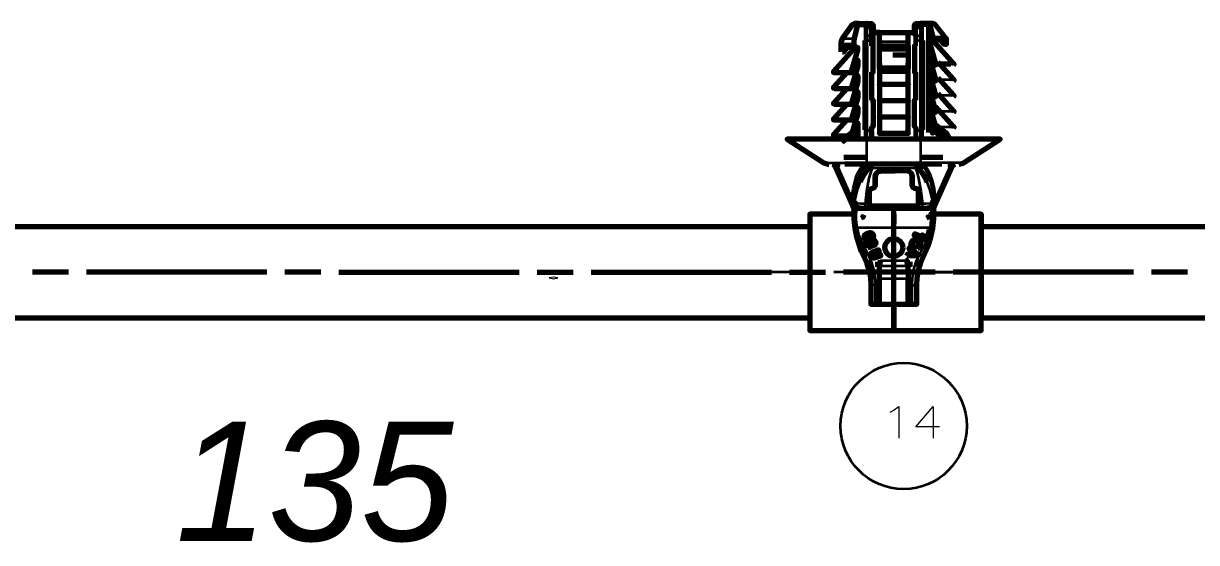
# Model space of a CAD drawing. Extents: x 0 to 174, y 0 to 33.
# Drawn here: x 51.631 to 54.193, y 8.328 to 9.462 of the extents above; entities that cross this region are included whole.
import ezdxf
from ezdxf.enums import TextEntityAlignment as Align

# ---------------------------------------------------------------- set-up
doc = ezdxf.new("R2010")
doc.units = 0
doc.layers.add('PDF2_문자', color=7, linetype='Continuous')
doc.layers.add('PDF2_형상', color=157, linetype='Continuous', true_color=0x405f80)
doc.layers.add('YOLO_TEXT', color=3, linetype='Continuous', true_color=0x008230)
doc.styles.add('OCR_LATIN', font='txt.shx')
doc.styles.add('PDF LucidaHandwriting Italic', font='ariali.ttf')

msp = doc.modelspace()

# ---------------------------------------------------------------- linework, layer by layer
at = {"layer": 'PDF2_형상', "lineweight": 70}
for points in [[(53.4169, 9.3997), (53.4169, 9.4175), (53.4171, 9.4199), (53.4204, 9.4287), (53.4419, 9.4597), (53.446, 9.4618), (53.4462, 9.4618), (53.4483, 9.4618), (53.4549, 9.4618), (53.4579, 9.4618), (53.4642, 9.4618), (53.4679, 9.4618), (53.4711, 9.4618), (53.4732, 9.4618), (53.474, 9.4618), (53.4721, 9.4614), (53.4706, 9.4604), (53.4694, 9.4588), (53.469, 9.4568)], [(53.4404, 9.3546), (53.44, 9.3571), (53.4535, 9.4033), (53.4539, 9.4065), (53.4539, 9.4076), (53.4537, 9.409), (53.4533, 9.4096), (53.4458, 9.4096), (53.4453, 9.4117), (53.4453, 9.4175), (53.4456, 9.4235), (53.4464, 9.4287), (53.4535, 9.4597), (53.4549, 9.4618), (53.4483, 9.4618), (53.4467, 9.4618), (53.446, 9.4618)], [(53.4563, 9.4568), (53.4568, 9.4604), (53.4572, 9.4614), (53.4575, 9.4617), (53.4579, 9.4618)], [(53.474, 9.4618), (53.474, 9.4618)], [(53.4742, 9.4525), (53.474, 9.4617), (53.474, 9.4618), (53.4815, 9.4618)], [(53.4815, 9.4525), (53.4815, 9.4617), (53.4815, 9.4618), (53.4818, 9.4618), (53.4838, 9.4614), (53.4853, 9.4604), (53.4864, 9.4588), (53.4868, 9.4568), (53.4868, 9.4421)], [(53.5006, 9.4126), (53.5635, 9.4126), (53.5635, 9.4133), (53.5635, 9.4151), (53.5635, 9.4224), (53.5635, 9.43), (53.5635, 9.4364), (53.5635, 9.4406), (53.5635, 9.4421), (53.5725, 9.4421), (53.5774, 9.4421), (53.5774, 9.4419), (53.5775, 9.4407), (53.5775, 9.4382), (53.5774, 9.4421), (53.5774, 9.4568), (53.5776, 9.4588), (53.5787, 9.4604), (53.5804, 9.4614), (53.5822, 9.4618), (53.5825, 9.4618), (53.59, 9.4618), (53.59, 9.4617), (53.5899, 9.4525)], [(53.5825, 9.4618), (53.5825, 9.4617), (53.5826, 9.4525)], [(53.6061, 9.4618), (53.5999, 9.4618), (53.5961, 9.4618), (53.5929, 9.4618), (53.5908, 9.4618), (53.59, 9.4618), (53.5919, 9.4614), (53.5935, 9.4604), (53.5946, 9.4588), (53.595, 9.4568)], [(53.59, 9.4618), (53.59, 9.4618)], [(53.6472, 9.4165), (53.6439, 9.4165), (53.6457, 9.4165), (53.6472, 9.4165), (53.6472, 9.4279), (53.6468, 9.4287), (53.6221, 9.46), (53.6182, 9.4618), (53.6181, 9.4618), (53.616, 9.4618), (53.6093, 9.4618), (53.6061, 9.4618), (53.6065, 9.4617), (53.6068, 9.4614), (53.6074, 9.4604), (53.6076, 9.4588), (53.6078, 9.4568), (53.6078, 9.2239)], [(53.6432, 9.4287), (53.6418, 9.4287), (53.6376, 9.4287), (53.6188, 9.4287), (53.6106, 9.46), (53.6093, 9.4618), (53.6158, 9.4618), (53.6176, 9.4618), (53.6182, 9.4618)], [(53.5635, 9.4126), (53.5635, 9.4097), (53.5635, 9.4067), (53.5635, 9.4058), (53.5635, 9.4057), (53.5635, 9.4056), (53.5635, 9.4026), (53.5635, 9.3946), (53.5635, 9.3819), (53.5635, 9.3662), (53.5635, 9.3644), (53.5635, 9.3635), (53.5635, 9.3632), (53.5635, 9.3643), (53.5006, 9.3643), (53.5006, 9.3635), (53.5006, 9.3632), (53.5006, 9.3644), (53.5006, 9.3662), (53.5006, 9.3819), (53.5006, 9.3946), (53.5006, 9.4026), (53.5006, 9.4056), (53.5006, 9.4067), (53.5006, 9.4097), (53.5006, 9.4117), (53.5006, 9.4126), (53.5006, 9.4151), (53.5006, 9.4224), (53.5006, 9.43), (53.5006, 9.4364), (53.5006, 9.4406), (53.5006, 9.4417), (53.5006, 9.4419), (53.5006, 9.4421), (53.4915, 9.4421), (53.4867, 9.4421), (53.4867, 9.4419), (53.4867, 9.4407), (53.4865, 9.4382), (53.4865, 9.4126)], [(53.4865, 9.4382), (53.4867, 9.4407), (53.4867, 9.4419), (53.4867, 9.4421)], [(53.5006, 9.4421), (53.5635, 9.4421)], [(53.4435, 9.4065), (53.4422, 9.4033), (53.4006, 9.3571), (53.4007, 9.3549), (53.4017, 9.3546), (53.4024, 9.3546), (53.4043, 9.3546), (53.4121, 9.3546), (53.4244, 9.3546), (53.4404, 9.3546), (53.4422, 9.3546), (53.4424, 9.3546), (53.4425, 9.3546), (53.4426, 9.355), (53.4524, 9.3817), (53.4526, 9.3824), (53.4528, 9.3825), (53.4529, 9.3825), (53.4531, 9.3825), (53.4533, 9.3822), (53.4537, 9.3811), (53.4539, 9.3796), (53.4539, 9.3751), (53.4536, 9.3706), (53.4529, 9.3665), (53.44, 9.3225), (53.4404, 9.32)], [(53.4203, 9.3997), (53.4217, 9.3997), (53.4222, 9.3997), (53.4229, 9.4), (53.4235, 9.4004), (53.4267, 9.4047), (53.4288, 9.4076)], [(53.4458, 9.4096), (53.4339, 9.4096), (53.425, 9.4096), (53.4236, 9.4099)], [(53.4435, 9.4076), (53.4415, 9.4096)], [(53.4694, 9.2294), (53.4694, 9.4247)], [(53.4743, 9.4126), (53.4708, 9.4126), (53.4708, 9.3551), (53.4743, 9.3551)], [(53.4814, 9.3551), (53.4868, 9.3551), (53.4868, 9.4126), (53.4814, 9.4126)], [(53.5635, 9.4056), (53.5006, 9.4056)], [(53.5826, 9.4126), (53.5772, 9.4126), (53.5772, 9.3551), (53.5826, 9.3551)], [(53.5897, 9.3551), (53.5932, 9.3551), (53.5932, 9.4126), (53.5897, 9.4126)], [(53.5947, 9.4247), (53.5947, 9.2294)], [(53.624, 9.3737), (53.6106, 9.42), (53.6101, 9.4233), (53.6101, 9.4244), (53.6108, 9.4264), (53.6183, 9.4264), (53.6306, 9.4264), (53.6396, 9.4264), (53.6407, 9.4265), (53.6425, 9.4219), (53.6435, 9.4249), (53.6439, 9.4279), (53.6407, 9.4265)], [(53.6188, 9.4287), (53.6188, 9.4274), (53.6183, 9.4264)], [(53.6226, 9.4264), (53.6206, 9.4244)], [(53.6624, 9.3712), (53.6639, 9.3728), (53.6635, 9.3737), (53.6219, 9.42), (53.6207, 9.4233)], [(53.6439, 9.4165), (53.6436, 9.4165), (53.6433, 9.4165), (53.6425, 9.4165), (53.6418, 9.4165), (53.6411, 9.4167), (53.6406, 9.4171), (53.6374, 9.4214), (53.6396, 9.4214), (53.6396, 9.4264)], [(53.5635, 9.3926), (53.5301, 9.3926)], [(53.6101, 9.2246), (53.6101, 9.2585), (53.6103, 9.2601), (53.6107, 9.2611), (53.611, 9.2614), (53.6111, 9.2614), (53.6113, 9.2614), (53.6114, 9.2612), (53.6118, 9.2607), (53.6214, 9.2339), (53.6215, 9.2336), (53.6217, 9.2335), (53.6218, 9.2335), (53.6237, 9.2335), (53.6242, 9.2343), (53.624, 9.236), (53.6113, 9.28), (53.6104, 9.2839), (53.6101, 9.2886), (53.6101, 9.2929), (53.6103, 9.2946), (53.6107, 9.2957), (53.611, 9.2958), (53.6111, 9.2958), (53.6113, 9.2958), (53.6114, 9.2957), (53.6118, 9.2951), (53.6214, 9.2685), (53.6215, 9.2681), (53.6217, 9.2679), (53.6218, 9.2679), (53.6237, 9.2679), (53.6242, 9.2687), (53.624, 9.2704), (53.6113, 9.3144), (53.6104, 9.3183), (53.6101, 9.3231), (53.6101, 9.3274), (53.6103, 9.329), (53.6107, 9.3301), (53.611, 9.3303), (53.6111, 9.3303), (53.6113, 9.3303), (53.6114, 9.3301), (53.6118, 9.3296), (53.6214, 9.3029), (53.6215, 9.3025), (53.6217, 9.3024), (53.6218, 9.3024), (53.6237, 9.3024), (53.6242, 9.3032), (53.624, 9.3049), (53.6113, 9.3489), (53.6104, 9.3528), (53.6101, 9.3575), (53.6101, 9.3618), (53.6103, 9.3635), (53.6107, 9.3646), (53.611, 9.3647), (53.6111, 9.3647), (53.6113, 9.3647), (53.6114, 9.3646), (53.6118, 9.364), (53.6214, 9.3374), (53.6215, 9.3369), (53.6217, 9.3368), (53.6218, 9.3368), (53.6237, 9.3368), (53.6242, 9.3376), (53.624, 9.3393), (53.6113, 9.3833), (53.6104, 9.3872), (53.6101, 9.3919), (53.6101, 9.3963), (53.6103, 9.3979), (53.6107, 9.399), (53.611, 9.3992), (53.6111, 9.3992), (53.6113, 9.3992), (53.6114, 9.399), (53.6118, 9.3985), (53.6214, 9.3718), (53.6215, 9.3714), (53.6217, 9.3712), (53.6218, 9.3712), (53.6237, 9.3712), (53.6242, 9.3721), (53.624, 9.3737), (53.651, 9.3737), (53.6569, 9.3737)], [(53.4293, 9.3546), (53.4006, 9.3225), (53.4007, 9.3204), (53.4017, 9.3201)], [(53.5006, 9.375), (53.5006, 9.3701), (53.5006, 9.3672), (53.5006, 9.3592), (53.5006, 9.3465), (53.5006, 9.3308), (53.5006, 9.329), (53.5006, 9.3278), (53.5006, 9.3281), (53.5006, 9.3289), (53.5635, 9.3289), (53.5635, 9.3278), (53.5635, 9.3281), (53.5635, 9.329), (53.5635, 9.3308), (53.5635, 9.3465), (53.5635, 9.3592), (53.5635, 9.3672), (53.5635, 9.3701), (53.5635, 9.3703), (53.5635, 9.3706), (53.5635, 9.3715), (53.5635, 9.375)], [(53.5006, 9.3632), (53.5006, 9.3631), (53.5006, 9.3632)], [(53.5635, 9.3572), (53.5006, 9.3572)], [(53.5635, 9.3632), (53.5635, 9.3631), (53.5635, 9.3632)], [(53.6624, 9.3368), (53.6639, 9.3383), (53.6635, 9.3393), (53.6292, 9.3775)], [(53.4017, 9.32), (53.4024, 9.32), (53.4043, 9.32), (53.4121, 9.32), (53.4244, 9.32), (53.4404, 9.32), (53.4422, 9.32), (53.4424, 9.3201), (53.4425, 9.3201), (53.4426, 9.3206), (53.4524, 9.3472), (53.4526, 9.3479), (53.4528, 9.3481), (53.4529, 9.3481), (53.4531, 9.3481), (53.4533, 9.3478), (53.4537, 9.3467), (53.4539, 9.3451), (53.4539, 9.3407), (53.4536, 9.3361), (53.4529, 9.3321), (53.44, 9.2881), (53.4404, 9.2856)], [(53.5006, 9.3396), (53.5006, 9.3346), (53.5006, 9.3318), (53.5006, 9.3236), (53.5006, 9.3111), (53.5006, 9.2953), (53.5006, 9.2936), (53.5006, 9.2924), (53.5006, 9.2926), (53.5006, 9.2935), (53.5635, 9.2935), (53.5635, 9.2924), (53.5635, 9.2926), (53.5635, 9.2936), (53.5635, 9.2953), (53.5635, 9.3111), (53.5635, 9.3237), (53.5635, 9.3318), (53.5635, 9.3346), (53.5635, 9.3347), (53.5635, 9.3349), (53.5635, 9.3351), (53.5635, 9.3361), (53.5635, 9.3396)], [(53.5006, 9.3278), (53.5006, 9.3276), (53.5006, 9.3278)], [(53.5635, 9.3278), (53.5635, 9.3276), (53.5635, 9.3278)], [(53.6624, 9.3024), (53.6639, 9.3039), (53.6635, 9.3049), (53.6292, 9.3431)], [(53.4293, 9.32), (53.4006, 9.2881), (53.4007, 9.286), (53.4017, 9.2857)], [(53.4017, 9.2856), (53.4024, 9.2856), (53.4043, 9.2856), (53.4121, 9.2856), (53.4244, 9.2856), (53.4404, 9.2856), (53.4422, 9.2856), (53.4424, 9.2857), (53.4425, 9.2857), (53.4426, 9.2861), (53.4524, 9.3128), (53.4526, 9.3133), (53.4528, 9.3136), (53.4529, 9.3136), (53.4531, 9.3136), (53.4533, 9.3133), (53.4537, 9.3122), (53.4539, 9.3107), (53.4539, 9.3062), (53.4536, 9.3017), (53.4529, 9.2976), (53.44, 9.2536), (53.4404, 9.2511)], [(53.5006, 9.3042), (53.5006, 9.2992), (53.5006, 9.2964), (53.5006, 9.2882), (53.5006, 9.2757), (53.5006, 9.2599), (53.5006, 9.2582), (53.5006, 9.2569), (53.5006, 9.2572), (53.5006, 9.2581), (53.5635, 9.2581), (53.5635, 9.2569), (53.5635, 9.2572), (53.5635, 9.2582), (53.5635, 9.2599), (53.5635, 9.2757), (53.5635, 9.2882), (53.5635, 9.2964), (53.5635, 9.2992), (53.5635, 9.2993), (53.5635, 9.2997), (53.5635, 9.3007), (53.5635, 9.3042)], [(53.6624, 9.2679), (53.6639, 9.2694), (53.6635, 9.2704), (53.6292, 9.3086)], [(53.4293, 9.2856), (53.4006, 9.2536), (53.4007, 9.2515), (53.4017, 9.2513)], [(53.4017, 9.2511), (53.4024, 9.2511), (53.4043, 9.2511), (53.4121, 9.2511), (53.4244, 9.2511), (53.4404, 9.2511), (53.4422, 9.2511), (53.4424, 9.2513), (53.4425, 9.2513), (53.4426, 9.2517), (53.4524, 9.2783), (53.4526, 9.2789), (53.4528, 9.279), (53.4529, 9.2792), (53.4531, 9.2792), (53.4533, 9.2789), (53.4537, 9.2778), (53.4539, 9.2763), (53.4539, 9.2718), (53.4536, 9.2672), (53.4529, 9.2632), (53.44, 9.2192), (53.4404, 9.2167)], [(53.4743, 9.2369), (53.4708, 9.2369), (53.4708, 9.2944), (53.4743, 9.2944)], [(53.4814, 9.2944), (53.4868, 9.2944), (53.4868, 9.2369), (53.4814, 9.2369)], [(53.5006, 9.2924), (53.5006, 9.2922), (53.5006, 9.2924)], [(53.5635, 9.2924), (53.5635, 9.2922), (53.5635, 9.2924)], [(53.5826, 9.2369), (53.5772, 9.2369), (53.5772, 9.2944), (53.5826, 9.2944)], [(53.5897, 9.2369), (53.5932, 9.2369), (53.5932, 9.2944), (53.5897, 9.2944)], [(53.6624, 9.2335), (53.6639, 9.235), (53.6635, 9.236), (53.6239, 9.28)], [(53.4293, 9.2511), (53.4006, 9.2192), (53.4007, 9.2171), (53.4017, 9.2167), (53.4024, 9.2167), (53.4043, 9.2167), (53.4121, 9.2167), (53.4244, 9.2167), (53.4404, 9.2167), (53.4422, 9.2167), (53.4424, 9.2167), (53.4425, 9.2168), (53.4426, 9.2172), (53.4524, 9.2439), (53.4526, 9.2444), (53.4528, 9.2446), (53.4529, 9.2447), (53.4531, 9.2447), (53.4533, 9.2444), (53.4537, 9.2433), (53.4539, 9.2417), (53.4539, 9.2094)], [(53.5006, 9.2687), (53.5006, 9.2637), (53.5006, 9.261), (53.5006, 9.2528), (53.5006, 9.2401), (53.5006, 9.2244), (53.5006, 9.2226), (53.5006, 9.2215), (53.5006, 9.2218), (53.5006, 9.2226), (53.5635, 9.2226), (53.5635, 9.2215), (53.5635, 9.2218), (53.5635, 9.2228), (53.5635, 9.2244), (53.5635, 9.2403), (53.5635, 9.2528), (53.5635, 9.261), (53.5635, 9.2637), (53.5635, 9.2639), (53.5635, 9.2642), (53.5635, 9.2653), (53.5635, 9.2687)], [(53.5006, 9.2569), (53.5006, 9.2568), (53.5006, 9.2569)], [(53.5635, 9.2569), (53.5635, 9.2568), (53.5635, 9.2569)], [(53.444, 9.2269), (53.4158, 9.2058)], [(53.4485, 9.2265), (53.4485, 9.2203), (53.4486, 9.2188), (53.4486, 9.215), (53.4485, 9.2138)], [(53.6169, 9.2225), (53.6156, 9.2303), (53.6182, 9.2307), (53.6218, 9.2249), (53.6197, 9.2254), (53.6178, 9.2244), (53.6169, 9.2225), (53.6175, 9.224), (53.6186, 9.2251), (53.6203, 9.2254), (53.6218, 9.2247), (53.6218, 9.2249), (53.6357, 9.2139), (53.6383, 9.2107), (53.6392, 9.2093)], [(53.6176, 9.2242), (53.6194, 9.2256), (53.6211, 9.2258)], [(53.6524, 9.2138), (53.6496, 9.2189), (53.6426, 9.2151), (53.6496, 9.2189), (53.6457, 9.2236), (53.621, 9.2429)], [(53.6739, 9.1547), (53.6832, 9.1571), (53.6844, 9.1578), (53.7646, 9.2089), (53.5911, 9.2089), (53.4729, 9.2089), (53.3503, 9.2089), (53.3126, 9.2089), (53.3028, 9.2089), (53.301, 9.2089), (53.2994, 9.2089), (53.3796, 9.1578), (53.3886, 9.1547), (53.3901, 9.1547)], [(53.4424, 9.2085), (53.4458, 9.2142), (53.4485, 9.2138), (53.4471, 9.2061)], [(53.5006, 9.2215), (53.5006, 9.2214), (53.5006, 9.2215)], [(53.5635, 9.2215), (53.5635, 9.2214), (53.5635, 9.2215)], [(53.6408, 9.2174), (53.6457, 9.2236)], [(53.6454, 9.2101), (53.6524, 9.2138), (53.6536, 9.2104), (53.654, 9.2068)], [(53.3982, 9.1547), (53.4008, 9.1539), (53.4026, 9.1518), (53.4089, 9.1499), (53.4089, 9.1547), (53.4089, 9.1499), (53.4026, 9.1518), (53.4442, 9.0585), (53.4406, 9.0786)], [(53.4729, 9.1694), (53.4232, 9.1694)], [(53.6374, 9.1547), (53.6228, 9.1547), (53.5911, 9.1547), (53.4729, 9.1547), (53.4413, 9.1547), (53.4249, 9.1547)], [(53.639, 9.1694), (53.5911, 9.1694)], [(53.5976, 9.1464), (53.5964, 9.149), (53.5967, 9.1518), (53.5985, 9.1539), (53.6011, 9.1547)], [(53.6196, 9.0569), (53.6199, 9.0585), (53.6614, 9.1518), (53.6551, 9.1499), (53.6614, 9.1518), (53.6632, 9.1539), (53.666, 9.1547)], [(53.6551, 9.1547), (53.6551, 9.154), (53.6551, 9.1499)], [(53.4592, 9.1158), (53.4658, 9.1296), (53.4717, 9.1385), (53.4787, 9.1458)], [(53.4915, 9.1275), (53.4928, 9.1328), (53.4915, 9.1275), (53.4915, 9.1274), (53.4914, 9.1079), (53.491, 9.1056)], [(53.4914, 9.1079), (53.4915, 9.1274)], [(53.4928, 9.1328), (53.4946, 9.1357), (53.4987, 9.1387), (53.5043, 9.14), (53.529, 9.14)], [(53.5712, 9.1328), (53.5725, 9.1275), (53.5712, 9.1328), (53.5694, 9.1357), (53.5654, 9.1387), (53.5599, 9.14), (53.535, 9.14), (53.529, 9.14), (53.535, 9.14)], [(53.5725, 9.1274), (53.5726, 9.1079), (53.5725, 9.1274), (53.5725, 9.1275)], [(53.6051, 9.1154), (53.5996, 9.1271), (53.5939, 9.1364), (53.5899, 9.1414), (53.5853, 9.1458)], [(53.4803, 9.1001), (53.4833, 9.1015), (53.4839, 9.1015), (53.4842, 9.1015), (53.4844, 9.1017), (53.4851, 9.1017), (53.4887, 9.1028), (53.491, 9.1056), (53.4886, 9.1026), (53.4851, 9.1017), (53.4844, 9.1017), (53.4803, 9.1001), (53.4796, 9.0993)], [(53.4851, 9.1017), (53.4851, 9.1017)], [(53.5739, 9.1042), (53.5767, 9.1021), (53.5786, 9.1017), (53.5749, 9.1032), (53.5739, 9.1042), (53.5726, 9.1079)], [(53.5844, 9.0993), (53.586, 9.0954), (53.5844, 9.0993), (53.5824, 9.101), (53.5797, 9.1017), (53.5789, 9.1017), (53.5786, 9.1017)], [(53.4406, 9.0814), (53.4422, 9.0789), (53.4424, 9.0786), (53.4442, 9.0719), (53.4446, 9.0649), (53.4446, 9.064), (53.4446, 9.0629), (53.4446, 9.0603), (53.4446, 9.0558), (53.4446, 9.0537), (53.4446, 9.0544), (53.4462, 9.0572), (53.4496, 9.0585)], [(53.4446, 9.0629), (53.4446, 9.0633), (53.4454, 9.065), (53.4468, 9.0661), (53.4485, 9.0667), (53.4471, 9.0708), (53.4467, 9.0744), (53.4467, 9.0746)], [(53.586, 9.0954), (53.586, 9.0685), (53.586, 9.0683), (53.586, 9.0685), (53.586, 9.0953)], [(53.6146, 9.0585), (53.6176, 9.0575), (53.6192, 9.0556), (53.6196, 9.0537), (53.6196, 9.0603), (53.6196, 9.0629), (53.6196, 9.0631), (53.6196, 9.0633), (53.6196, 9.0642), (53.6196, 9.0649), (53.6199, 9.0719), (53.6217, 9.0786), (53.6218, 9.0789), (53.6235, 9.0814)], [(53.6174, 9.0746), (53.6174, 9.0744), (53.6169, 9.0708), (53.6156, 9.0667), (53.6183, 9.0653), (53.6194, 9.0633), (53.6196, 9.0629)], [(53.6199, 9.0585), (53.6235, 9.0786)], [(53.4446, 9.0456), (53.3489, 9.0456), (53.3489, 8.7914), (53.5321, 8.7914), (53.7229, 8.7914), (53.7228, 8.899), (53.7228, 9.0096), (53.7229, 9.04), (53.7229, 9.0447), (53.7229, 9.0454), (53.7229, 9.0456), (53.7229, 9.0454), (53.7229, 9.0451), (53.7229, 9.0431), (53.7231, 9.0179)], [(53.4446, 9.0569), (53.4442, 9.0585)], [(53.4446, 9.0558), (53.446, 9.0592), (53.4489, 9.0606), (53.4496, 9.0606)], [(53.4446, 9.0537), (53.4446, 9.0454), (53.4449, 9.0347), (53.4469, 9.0146), (53.4507, 8.9958), (53.4563, 8.9775), (53.4611, 8.9649), (53.4669, 8.9526), (53.4735, 8.9378), (53.4782, 8.9222), (53.4811, 8.9061), (53.4821, 8.89), (53.4821, 8.8486), (53.4921, 8.8486), (53.4983, 8.8486), (53.5008, 8.8486), (53.5033, 8.8486), (53.5608, 8.8486), (53.5633, 8.8486), (53.5658, 8.8486), (53.5721, 8.8486), (53.5821, 8.8486), (53.5821, 8.89), (53.5831, 8.9061), (53.5858, 8.9222), (53.5906, 8.9378), (53.5971, 8.9526), (53.6067, 8.9742), (53.6124, 8.9919), (53.6172, 9.0146), (53.6193, 9.0347), (53.6196, 9.0454), (53.6196, 9.0537)], [(53.4446, 9.0517), (53.4454, 9.0486), (53.4476, 9.0463), (53.4508, 9.0454)], [(53.4496, 9.0583), (53.6146, 9.0583)], [(53.4781, 9.0683), (53.4785, 9.0663), (53.4797, 9.0646), (53.4831, 9.0635), (53.5161, 9.0635), (53.5272, 9.0635), (53.5712, 9.0635), (53.5811, 9.0635)], [(53.5844, 9.0649), (53.5811, 9.0635), (53.5844, 9.0649), (53.5856, 9.0664), (53.586, 9.0683)], [(53.586, 9.0685), (53.586, 9.0685)], [(53.6133, 9.045), (53.6133, 9.0454), (53.6164, 9.0463), (53.6188, 9.0486), (53.6196, 9.0517)], [(53.6196, 9.0603), (53.6192, 9.0619), (53.6181, 9.0635), (53.6164, 9.0644), (53.6146, 9.0647)], [(53.6146, 9.049), (53.6181, 9.0481), (53.6192, 9.0468), (53.6196, 9.0454)], [(53.7229, 9.0456), (53.6196, 9.0456)], [(53.461, 9.0372), (53.4644, 9.0385), (53.4661, 9.0404), (53.4671, 9.0438)], [(53.6035, 9.0372), (53.6069, 9.0385), (53.6086, 9.0404), (53.6096, 9.0438)], [(53.3489, 9.0179), (51.1207, 9.0179)], [(53.6028, 8.9825), (53.6071, 8.9972), (53.6103, 9.0122)], [(55.6481, 9.0179), (53.7229, 9.0179), (53.7229, 9.0175), (53.7229, 9.0137), (53.7228, 8.9956), (53.7228, 8.9285), (53.7229, 8.8194), (53.7229, 8.8189), (55.6481, 8.8189)], [(53.4607, 8.9846), (53.466, 8.9701), (53.4725, 8.9562)], [(53.4772, 8.9458), (53.4794, 8.9301), (53.4818, 8.9036), (53.4814, 8.9032), (53.4814, 8.9029), (53.4819, 8.9031), (53.4876, 8.9036)], [(53.5846, 8.9301), (53.5869, 8.9458)], [(53.4971, 8.9301), (53.4971, 8.9414)], [(53.5008, 8.8486), (53.5008, 8.9181), (53.5011, 8.9275), (53.5015, 8.9322)], [(53.5625, 8.9322), (53.5631, 8.9275), (53.5633, 8.9181), (53.5633, 8.8486)], [(53.5671, 8.9414), (53.5671, 8.9301)], [(53.5824, 8.9036), (53.5826, 8.9032), (53.5826, 8.9029)], [(53.5319, 8.8486), (53.5319, 8.8065), (53.5319, 8.7953), (53.5321, 8.7914), (53.5321, 8.8486)], [(51.1207, 8.8189), (53.3489, 8.8189)], [(53.7229, 8.7914), (53.7229, 8.7918), (53.7229, 8.7932), (53.7229, 8.7985), (53.7231, 8.8189)]]:
    msp.add_lwpolyline(points, dxfattribs=at)
at = {"layer": 'PDF2_형상', "lineweight": 35}
for points in [[(53.4535, 9.4597), (53.4419, 9.4597)], [(53.4563, 9.4568), (53.4642, 9.4568), (53.4642, 9.4618)], [(53.4642, 9.4568), (53.469, 9.4568), (53.4692, 9.4568), (53.4696, 9.4588), (53.4706, 9.4604), (53.4722, 9.4614), (53.474, 9.4618)], [(53.4693, 9.45), (53.4692, 9.455), (53.4692, 9.4567), (53.4692, 9.4568)], [(53.4815, 9.4618), (53.4835, 9.4614), (53.485, 9.4604), (53.4861, 9.4588), (53.4865, 9.4568), (53.4868, 9.4568)], [(53.4865, 9.4568), (53.4865, 9.4567), (53.4864, 9.455), (53.4864, 9.45), (53.4863, 9.4325), (53.4863, 9.4247), (53.4863, 9.4126)], [(53.5774, 9.4568), (53.5775, 9.4568)], [(53.5826, 9.4525), (53.5794, 9.4519), (53.5783, 9.4512), (53.5778, 9.4504), (53.5776, 9.45), (53.5776, 9.455), (53.5776, 9.4567), (53.5775, 9.4568), (53.5779, 9.4588), (53.579, 9.4604), (53.5806, 9.4614), (53.5825, 9.4618)], [(53.5999, 9.4568), (53.595, 9.4568), (53.5949, 9.4568), (53.5943, 9.4593), (53.5925, 9.4611), (53.59, 9.4618)], [(53.5949, 9.4568), (53.5949, 9.4567), (53.5949, 9.455), (53.5947, 9.45)], [(53.6078, 9.4568), (53.5999, 9.4568), (53.5999, 9.4604), (53.5999, 9.4618)], [(53.6221, 9.46), (53.6106, 9.46)], [(53.4743, 9.4126), (53.4743, 9.4247), (53.4694, 9.4247), (53.4693, 9.4325), (53.4697, 9.4335), (53.4708, 9.4343), (53.4743, 9.4351), (53.4742, 9.4525), (53.4815, 9.4525), (53.4846, 9.4519), (53.4857, 9.4512), (53.4864, 9.4504), (53.4864, 9.45)], [(53.4693, 9.4325), (53.4693, 9.45), (53.4693, 9.4504), (53.47, 9.4512), (53.4711, 9.4519), (53.4742, 9.4525)], [(53.4814, 9.4126), (53.4814, 9.4247), (53.4814, 9.4351), (53.4743, 9.4351), (53.4743, 9.4247), (53.4814, 9.4247), (53.4863, 9.4247)], [(53.4863, 9.4325), (53.4863, 9.4329), (53.4857, 9.4337), (53.4846, 9.4344), (53.4814, 9.4351), (53.4815, 9.4525)], [(53.5006, 9.4382), (53.4915, 9.4382), (53.4865, 9.4382)], [(53.4915, 9.4421), (53.4915, 9.441), (53.4915, 9.4382)], [(53.5775, 9.4382), (53.5725, 9.4382), (53.5635, 9.4382)], [(53.5725, 9.4382), (53.5725, 9.4421)], [(53.5778, 9.4247), (53.5826, 9.4247), (53.5826, 9.4351), (53.5792, 9.4343), (53.5782, 9.4335), (53.5778, 9.4325), (53.5776, 9.45)], [(53.5778, 9.4126), (53.5778, 9.4247), (53.5778, 9.4325)], [(53.5899, 9.4525), (53.5897, 9.4351), (53.5929, 9.4344), (53.594, 9.4337), (53.5946, 9.4329), (53.5947, 9.4325)], [(53.4169, 9.4175), (53.4453, 9.4175)], [(53.4203, 9.3997), (53.4203, 9.4117), (53.4453, 9.4117)], [(53.4204, 9.4287), (53.4464, 9.4287)], [(53.4217, 9.3997), (53.4217, 9.4054), (53.425, 9.4047), (53.425, 9.4082), (53.425, 9.4096)], [(53.425, 9.4047), (53.4267, 9.4047)], [(53.5006, 9.4224), (53.5635, 9.4224)], [(53.5006, 9.4151), (53.5635, 9.4151)], [(53.5635, 9.4097), (53.5344, 9.4097)], [(53.5826, 9.4126), (53.5826, 9.4247), (53.5897, 9.4247), (53.5897, 9.4126)], [(53.6101, 9.4244), (53.6206, 9.4244)], [(53.6206, 9.4233), (53.6101, 9.4233)], [(53.6219, 9.42), (53.6106, 9.42)], [(53.6396, 9.4214), (53.6425, 9.4219), (53.6425, 9.4165)], [(53.6439, 9.4279), (53.6439, 9.4165)], [(53.4435, 9.3796), (53.4539, 9.3796)], [(53.6101, 9.3963), (53.6206, 9.3963)], [(53.6206, 9.3919), (53.6101, 9.3919)], [(53.6113, 9.3833), (53.6239, 9.3833)], [(53.4006, 9.3571), (53.44, 9.3571)], [(53.4401, 9.3665), (53.4529, 9.3665)], [(53.4539, 9.3751), (53.4435, 9.3751)], [(53.4743, 9.2944), (53.4743, 9.3551)], [(53.4814, 9.2944), (53.4814, 9.3551)], [(53.4863, 9.3551), (53.4863, 9.2944)], [(53.5006, 9.3662), (53.5635, 9.3662)], [(53.5775, 9.2944), (53.5775, 9.3551)], [(53.5778, 9.2944), (53.5778, 9.3551)], [(53.5826, 9.3551), (53.5826, 9.2944)], [(53.5897, 9.3551), (53.5897, 9.2944)], [(53.6101, 9.3618), (53.6206, 9.3618)], [(53.6206, 9.3575), (53.6101, 9.3575)], [(53.6569, 9.3737), (53.6635, 9.3737)], [(53.4401, 9.3321), (53.4529, 9.3321)], [(53.5635, 9.3308), (53.5006, 9.3308)], [(53.6101, 9.3274), (53.6206, 9.3274)], [(53.6113, 9.3489), (53.6239, 9.3489)], [(53.624, 9.3393), (53.6529, 9.3393), (53.6608, 9.3393), (53.6624, 9.3393), (53.6635, 9.3393)], [(53.4006, 9.3225), (53.44, 9.3225)], [(53.4435, 9.3107), (53.4539, 9.3107)], [(53.6206, 9.3231), (53.6101, 9.3231)], [(53.6113, 9.3144), (53.6239, 9.3144)], [(53.624, 9.3049), (53.6529, 9.3049), (53.6608, 9.3049), (53.6624, 9.3049), (53.6635, 9.3049)], [(53.4006, 9.2881), (53.44, 9.2881)], [(53.4435, 9.2763), (53.4539, 9.2763)], [(53.5635, 9.2953), (53.5006, 9.2953)], [(53.6101, 9.2929), (53.6206, 9.2929)], [(53.6206, 9.2886), (53.6101, 9.2886)], [(53.6113, 9.28), (53.6239, 9.28)], [(53.4006, 9.2536), (53.44, 9.2536)], [(53.4401, 9.2632), (53.4529, 9.2632)], [(53.4539, 9.2718), (53.4435, 9.2718)], [(53.5635, 9.2599), (53.5006, 9.2599)], [(53.6101, 9.2585), (53.6206, 9.2585)], [(53.624, 9.2704), (53.6529, 9.2704), (53.6608, 9.2704), (53.6624, 9.2704), (53.6635, 9.2704)], [(53.446, 9.225), (53.4464, 9.22), (53.4461, 9.2188), (53.4206, 9.1994)], [(53.444, 9.2269), (53.4442, 9.2271), (53.4444, 9.2271), (53.4449, 9.2268), (53.4453, 9.2264), (53.446, 9.225), (53.4472, 9.226), (53.4475, 9.2265), (53.4467, 9.229), (53.4449, 9.2304)], [(53.4485, 9.2265), (53.4475, 9.2265), (53.4485, 9.2203), (53.4464, 9.22)], [(53.4694, 9.2078), (53.4694, 9.2272), (53.4694, 9.2294), (53.4743, 9.2294), (53.4743, 9.2369)], [(53.4743, 9.2082), (53.4743, 9.2276), (53.4697, 9.2274), (53.4694, 9.2274), (53.4694, 9.2272)], [(53.4814, 9.2082), (53.4814, 9.2276), (53.4743, 9.2276), (53.4743, 9.2294), (53.4814, 9.2294), (53.4814, 9.2276), (53.4858, 9.2274), (53.4861, 9.2274), (53.4863, 9.2272), (53.4863, 9.2294)], [(53.4863, 9.2369), (53.4863, 9.2294), (53.4814, 9.2294), (53.4814, 9.2369)], [(53.4863, 9.2272), (53.4863, 9.2078)], [(53.5635, 9.2244), (53.5006, 9.2244)], [(53.5775, 9.2369), (53.5775, 9.2089)], [(53.5826, 9.2369), (53.5826, 9.2294), (53.5778, 9.2294), (53.5778, 9.2369)], [(53.5778, 9.2294), (53.5778, 9.2272), (53.5779, 9.2274), (53.5782, 9.2274), (53.5826, 9.2276), (53.5826, 9.2294), (53.5897, 9.2294), (53.5897, 9.2276), (53.5826, 9.2276), (53.5828, 9.2082)], [(53.5778, 9.2078), (53.5778, 9.2272)], [(53.5897, 9.2369), (53.5897, 9.2294), (53.5947, 9.2294), (53.5947, 9.2272), (53.5946, 9.2272), (53.5946, 9.2274), (53.5943, 9.2274), (53.5897, 9.2276), (53.5897, 9.2082)], [(53.5947, 9.2272), (53.5947, 9.2078)], [(53.6156, 9.2353), (53.6164, 9.2412), (53.6179, 9.2443), (53.6186, 9.2451), (53.6192, 9.2454), (53.6196, 9.2454), (53.6199, 9.2453)], [(53.6156, 9.2303), (53.6156, 9.2315), (53.6179, 9.2315), (53.6179, 9.2353), (53.6156, 9.2353), (53.6156, 9.2315)], [(53.6454, 9.2101), (53.6426, 9.2151), (53.6408, 9.2174), (53.6179, 9.2353), (53.6178, 9.2388), (53.6185, 9.2417), (53.6196, 9.2429), (53.6203, 9.2432), (53.621, 9.2429)], [(53.6182, 9.2307), (53.6179, 9.2315), (53.6375, 9.2163)], [(53.624, 9.236), (53.6529, 9.236), (53.6608, 9.236), (53.6624, 9.236), (53.6635, 9.236)], [(53.3796, 9.1578), (53.4069, 9.1578), (53.4729, 9.1578), (53.4729, 9.2089)], [(53.4006, 9.2192), (53.44, 9.2192)], [(53.4458, 9.2142), (53.4461, 9.215), (53.4461, 9.2188), (53.4486, 9.2188)], [(53.4486, 9.215), (53.4461, 9.215)], [(53.4729, 9.1547), (53.4729, 9.1578), (53.5911, 9.1578), (53.5911, 9.2089)], [(53.6169, 9.2225), (53.6169, 9.2225)], [(53.6357, 9.2139), (53.6375, 9.2163), (53.641, 9.2121)], [(53.6383, 9.2107), (53.6392, 9.2111), (53.641, 9.2121), (53.6418, 9.2107), (53.6392, 9.2093)], [(53.4089, 9.1499), (53.4406, 9.0786), (53.4406, 9.0814), (53.4432, 9.1006), (53.4475, 9.119), (53.451, 9.1292), (53.4551, 9.1385), (53.4588, 9.1446), (53.4629, 9.1499), (53.4665, 9.1464), (53.4618, 9.1403), (53.4582, 9.1336), (53.4526, 9.119), (53.4479, 9.0989), (53.4453, 9.0787), (53.4422, 9.0789)], [(53.4761, 9.1547), (53.4786, 9.1538), (53.4803, 9.1514), (53.4803, 9.1483), (53.4787, 9.1458), (53.4665, 9.1464)], [(53.4831, 9.1547), (53.4838, 9.1544), (53.4844, 9.1538), (53.4854, 9.1514), (53.485, 9.1469), (53.4846, 9.1458), (53.5321, 9.1465), (53.5794, 9.1458), (53.5786, 9.1483), (53.5787, 9.1514), (53.5794, 9.1536), (53.58, 9.1543), (53.5807, 9.1547), (53.581, 9.1547)], [(53.5976, 9.1464), (53.5853, 9.1458), (53.5838, 9.1483), (53.5839, 9.1514), (53.5854, 9.1538), (53.5879, 9.1547)], [(53.6844, 9.1578), (53.5911, 9.1578), (53.5911, 9.1547)], [(53.6551, 9.1547), (53.6551, 9.1533), (53.6551, 9.1499), (53.6235, 9.0786), (53.6235, 9.0814), (53.6208, 9.1006), (53.6165, 9.119), (53.6131, 9.1292), (53.6089, 9.1385), (53.6053, 9.1446), (53.6011, 9.1499), (53.599, 9.1478), (53.5982, 9.1471), (53.5978, 9.1465), (53.5976, 9.1465), (53.5976, 9.1464), (53.6021, 9.1406), (53.6057, 9.1339), (53.611, 9.1206), (53.6156, 9.1021), (53.6188, 9.0787)], [(53.4787, 9.1458), (53.4846, 9.1458), (53.481, 9.1357), (53.4778, 9.1237), (53.4725, 9.0953), (53.4696, 9.0681), (53.4611, 9.0679), (53.4525, 9.0689), (53.4496, 9.0699), (53.4478, 9.0708), (53.4467, 9.0725), (53.4467, 9.0744), (53.4464, 9.0729), (53.4446, 9.0633)], [(53.5853, 9.1458), (53.5794, 9.1458), (53.5831, 9.1357), (53.5862, 9.1236), (53.5915, 9.0953), (53.5946, 9.0681)], [(53.4467, 9.0746), (53.4531, 9.0992), (53.4592, 9.1158)], [(53.4844, 9.1017), (53.4844, 9.1017)], [(53.4851, 9.1017), (53.4851, 9.1017)], [(53.6174, 9.0746), (53.6108, 9.0997), (53.6051, 9.1154)], [(53.4424, 9.0786), (53.4406, 9.0786)], [(53.4453, 9.0787), (53.4446, 9.0629)], [(53.6194, 9.0633), (53.6175, 9.0736), (53.6174, 9.0744), (53.6174, 9.0728), (53.6157, 9.0704), (53.6124, 9.069), (53.6032, 9.0679), (53.5944, 9.0681), (53.5947, 9.0608), (53.5321, 9.0604), (53.4693, 9.0608), (53.464, 9.061), (53.4586, 9.0617), (53.4535, 9.0631), (53.4496, 9.0647), (53.4496, 9.0606), (53.4496, 9.0585), (53.4496, 9.0583), (53.4496, 9.049)], [(53.6174, 9.0744), (53.6174, 9.0744)], [(53.6174, 9.0744), (53.6174, 9.0744)], [(53.6196, 9.0629), (53.6188, 9.0787), (53.6218, 9.0789)], [(53.6235, 9.0786), (53.6217, 9.0786)], [(53.4446, 9.0603), (53.4449, 9.0619), (53.446, 9.0635), (53.4476, 9.0644), (53.4496, 9.0647), (53.4485, 9.0667)], [(53.4469, 9.0146), (53.4475, 9.0147), (53.4518, 9.0153), (53.45, 9.0335), (53.4496, 9.049), (53.4472, 9.0486), (53.4456, 9.0475), (53.4447, 9.0465), (53.4446, 9.0454)], [(53.4781, 9.0683), (53.4696, 9.0681), (53.4693, 9.0608)], [(53.5944, 9.0681), (53.586, 9.0683)], [(53.6156, 9.0667), (53.6146, 9.0647), (53.6106, 9.0629), (53.6054, 9.0617), (53.5947, 9.0608)], [(53.6172, 9.0146), (53.6165, 9.0147), (53.6154, 9.0149), (53.6122, 9.0153), (53.614, 9.0335), (53.6146, 9.049), (53.6146, 9.0583), (53.6146, 9.0585), (53.6146, 9.0647)], [(53.5882, 8.9572), (53.5918, 8.9642), (53.5953, 8.9712), (53.5989, 8.9782), (53.6025, 8.9853), (53.6086, 8.9999), (53.6122, 9.0153), (53.4518, 9.0153), (53.4554, 8.9999), (53.4615, 8.9853), (53.4651, 8.9782), (53.4688, 8.9712), (53.4724, 8.9642), (53.4758, 8.9572), (53.4681, 8.9532), (53.4669, 8.9526)], [(53.4758, 8.9572), (53.4828, 8.9413), (53.4879, 8.9246), (53.491, 8.9074), (53.4921, 8.89)], [(53.5015, 8.9322), (53.5033, 8.9324), (53.5033, 8.9444), (53.5608, 8.9444), (53.5608, 8.9324), (53.5625, 8.9322)], [(53.5721, 8.89), (53.5731, 8.9074), (53.5761, 8.9246), (53.5813, 8.9413), (53.5882, 8.9572), (53.594, 8.9543), (53.596, 8.9532), (53.5971, 8.9526)], [(53.4983, 8.9181), (53.4986, 8.926), (53.4997, 8.9326)], [(53.4983, 8.8486), (53.4983, 8.9181), (53.4999, 8.9181), (53.5008, 8.9181)], [(53.5008, 8.9156), (53.5008, 8.9157), (53.501, 8.9158), (53.5015, 8.916), (53.5033, 8.9162), (53.5033, 8.9324), (53.5608, 8.9324), (53.5608, 8.9162), (53.5625, 8.916), (53.5631, 8.9158), (53.5632, 8.9157), (53.5633, 8.9156)], [(53.5643, 8.9326), (53.5654, 8.926), (53.5658, 8.9181), (53.5633, 8.9181)], [(53.5658, 8.9181), (53.5658, 8.8486)], [(53.5008, 8.9042), (53.5015, 8.9042), (53.5033, 8.9042), (53.5033, 8.9162), (53.5608, 8.9162), (53.5608, 8.9042), (53.5625, 8.9042), (53.5633, 8.9042)], [(53.5608, 8.8486), (53.5608, 8.9042), (53.5033, 8.9042), (53.5033, 8.8486)], [(53.4921, 8.8486), (53.4921, 8.89), (53.4822, 8.89), (53.4821, 8.89)], [(53.5721, 8.8486), (53.5721, 8.89), (53.5821, 8.89)]]:
    msp.add_lwpolyline(points, dxfattribs=at)
msp.add_lwpolyline([(53.5897, 9.4247), (53.5897, 9.4351), (53.5826, 9.4351), (53.5826, 9.4525), (53.5899, 9.4525), (53.5933, 9.4518), (53.5944, 9.451), (53.5947, 9.45), (53.5947, 9.4325), (53.5947, 9.4247)], close=True, dxfattribs=at)
at = {"layer": 'PDF2_형상', "lineweight": 70}
for points in [[(53.4236, 9.4099), (53.4235, 9.4096), (53.4232, 9.409), (53.4228, 9.4081), (53.4217, 9.4054), (53.4203, 9.4117)], [(53.6432, 9.4287), (53.6468, 9.4287)], [(53.6439, 9.4279), (53.6457, 9.4279), (53.6472, 9.4279)], [(53.4665, 9.1464), (53.4676, 9.149), (53.4674, 9.1518), (53.4656, 9.1539), (53.4629, 9.1547), (53.4629, 9.1499)], [(53.6011, 9.1499), (53.6011, 9.1543), (53.6011, 9.1547), (53.6011, 9.1533)], [(53.4796, 9.0993), (53.4782, 9.0954), (53.4781, 9.0685), (53.4781, 9.0683), (53.4781, 9.0685), (53.4782, 9.0954)], [(53.4771, 8.9888), (53.4743, 8.9883), (53.4715, 8.989), (53.4693, 8.9907), (53.4678, 8.9931), (53.4674, 8.996), (53.4681, 8.9986), (53.4697, 9.001), (53.4721, 9.0024), (53.4779, 9.0044), (53.4807, 9.005), (53.4835, 9.0043), (53.4857, 9.0026), (53.4872, 9.0001), (53.4876, 8.9974), (53.4869, 8.9946), (53.4853, 8.9924), (53.4829, 8.9908)], [(53.4757, 8.9925), (53.4732, 8.9926), (53.4715, 8.9944), (53.4717, 8.9969), (53.4735, 8.9987), (53.4793, 9.0008), (53.4818, 9.0007), (53.4835, 8.9989), (53.4833, 8.9964), (53.4815, 8.9946)], [(53.5921, 8.9931), (53.5765, 8.9987), (53.5779, 9.0025), (53.5935, 8.9968), (53.5947, 9.0003), (53.5983, 8.9989), (53.5944, 8.9882), (53.5908, 8.9896)], [(53.4757, 8.9715), (53.4707, 8.9851), (53.4725, 8.9858), (53.4842, 8.9797), (53.4867, 8.9794), (53.4887, 8.981), (53.4893, 8.9836), (53.4879, 8.9857), (53.4854, 8.9864), (53.4846, 8.9863), (53.4833, 8.9897), (53.4868, 8.9901), (53.4901, 8.9888), (53.4924, 8.986), (53.4931, 8.9825), (53.4919, 8.979), (53.4893, 8.9767), (53.4858, 8.9757), (53.4825, 8.9765), (53.4771, 8.9793), (53.4793, 8.9729)], [(53.5517, 8.9728), (53.5503, 8.9651), (53.546, 8.9588), (53.5396, 8.9546), (53.5321, 8.9531), (53.5244, 8.9546), (53.5181, 8.9588), (53.5139, 8.9651), (53.5124, 8.9728), (53.5139, 8.9803), (53.5181, 8.9867), (53.5244, 8.991), (53.5321, 8.9924), (53.5396, 8.991), (53.546, 8.9867), (53.5503, 8.9803)], [(53.5604, 8.9544), (53.5618, 8.9583), (53.5664, 8.9585), (53.5692, 8.9661), (53.5657, 8.969), (53.5672, 8.9731), (53.5838, 8.9586), (53.5824, 8.9547)], [(53.491, 8.9499), (53.4883, 8.9494), (53.4857, 8.9501), (53.4835, 8.9517), (53.4821, 8.954), (53.4817, 8.9568), (53.4822, 8.9594), (53.4839, 8.9615), (53.4863, 8.9631), (53.499, 8.9676), (53.5004, 8.964), (53.4875, 8.9593), (53.4865, 8.9588), (53.4858, 8.9578), (53.4856, 8.9565), (53.4857, 8.9554), (53.4864, 8.9544), (53.4872, 8.9537), (53.4885, 8.9533), (53.4896, 8.9536), (53.5025, 8.9582), (53.5038, 8.9546)], [(53.5033, 8.9444), (53.4997, 8.9326), (53.5015, 8.9322)], [(53.5625, 8.9322), (53.5608, 8.9444), (53.5643, 8.9326)], [(53.5706, 8.9585), (53.5724, 8.9633), (53.5778, 8.9586)]]:
    msp.add_lwpolyline(points, close=True, dxfattribs=at)
at = {"layer": 'PDF2_형상', "color": 165, "lineweight": 70, "true_color": 0x5267a5}
for points in [[(53.5321, 8.8486), (53.5321, 9.0533)], [(53.5321, 9.0454), (53.5321, 9.0246)]]:
    msp.add_lwpolyline(points, dxfattribs=at)
at = {"layer": 'PDF2_형상', "lineweight": 70}
msp.add_lwpolyline([(53.584, 8.9696), (53.5825, 8.9729), (53.5861, 8.9754), (53.5876, 8.9796), (53.5862, 8.9838), (53.5828, 8.9864), (53.5783, 8.9865), (53.5747, 8.9839), (53.5735, 8.9797), (53.5747, 8.9756), (53.5715, 8.9739, -2.900019)], format="xyb", close=True, dxfattribs=at)
at = {"layer": 'PDF2_형상', "color": 3, "lineweight": 70}
for points in [[(51.7296, 8.9185), (51.6508, 8.9185)], [(52.1626, 8.9185), (51.7689, 8.9185)], [(52.2807, 8.9185), (52.2019, 8.9185)], [(52.3201, 8.9185), (52.7137, 8.9185)], [(52.7532, 8.9185), (52.8319, 8.9185)], [(52.8712, 8.9185), (53.265, 8.9185)], [(53.3043, 8.9185), (53.3831, 8.9185)], [(53.6225, 8.9185), (53.5321, 8.9185), (53.4225, 8.9185)], [(54.0556, 8.9185), (53.6619, 8.9185)], [(54.1738, 8.9185), (54.095, 8.9185)]]:
    msp.add_lwpolyline(points, dxfattribs=at)
at = {"layer": 'PDF2_형상', "color": 18, "lineweight": 35, "true_color": 0x260000}
for points in [[(51.7296, 8.9185), (51.6508, 8.9185)], [(52.1626, 8.9185), (51.7689, 8.9185)], [(52.2807, 8.9185), (52.2019, 8.9185)], [(52.3201, 8.9185), (52.7137, 8.9185)], [(52.7532, 8.9185), (52.8319, 8.9185)], [(52.8712, 8.9185), (53.265, 8.9185)], [(53.3617, 8.9185), (53.221, 8.9185)], [(53.3043, 8.9185), (53.3831, 8.9185)], [(53.4799, 8.9185), (53.4011, 8.9185)], [(53.5488, 8.9185), (53.4038, 8.9185)], [(53.5044, 8.9185), (53.4039, 8.9185)], [(53.4225, 8.9185), (53.66, 8.9185), (53.5192, 8.9185)], [(53.6225, 8.9185), (53.5437, 8.9185)], [(53.6668, 8.9185), (53.5881, 8.9185)], [(54.0556, 8.9185), (53.6619, 8.9185)], [(53.7063, 8.9185), (53.8511, 8.9185)], [(54.1738, 8.9185), (54.095, 8.9185)]]:
    msp.add_lwpolyline(points, dxfattribs=at)
at = {"layer": 'PDF2_형상', "color": 18, "lineweight": 13, "true_color": 0x260000}
for points in [[(53.5239, 8.6131), (53.5306, 8.6164), (53.5428, 8.6253), (53.5428, 8.5564)], [(53.6317, 8.5808), (53.5806, 8.5808), (53.6183, 8.6253), (53.6183, 8.5919), (53.6183, 8.5564)]]:
    msp.add_lwpolyline(points, dxfattribs=at)
at = {"layer": 'PDF2_형상', "color": 18, "lineweight": 35, "true_color": 0x260000}
msp.add_circle((53.5536, 8.5827), 0.1378, dxfattribs=at)

# ---------------------------------------------------------------- texts
at = {"layer": 'PDF2_문자', "insert": (51.9633, 8.4604), "char_height": 0.2605, "attachment_point": 4, "style": 'PDF LucidaHandwriting Italic'}
msp.add_mtext('135', dxfattribs=at)
at = {"layer": 'YOLO_TEXT', "style": 'OCR_LATIN'}
msp.add_text('.', height=0.0322, dxfattribs=at).set_placement((52.7426, 8.9045), (52.8351, 8.9045), align=Align.FIT)

doc.saveas('drawing.dxf')
